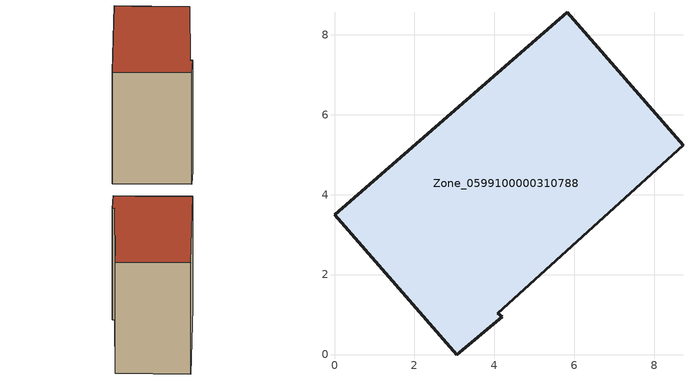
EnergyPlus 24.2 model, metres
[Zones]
Zone_0599100000310788
 floor ground (C_G): 0,3.49 5.82,8.56 8.72,5.23 4.08,1.03 4.2,0.95 3.06,0 z0
 wall outside (C_F): 3.06,0 4.2,0.95 4.08,1.03 8.72,5.23 5.82,8.56 0,3.49 3.06,0 z0:7.48
 roof outside (C_R): 5.82,8.56 0,3.49 3.06,0 4.2,0.95 4.08,1.03 8.72,5.23 z7.48
[BUILDING]
Pand.0599100000310788: North Axis=0; Terrain=City; Loads Convergence Tolerance Value=0.04; Temperature Convergence Tolerance Value=0.4; Solar Distribution=FullExterior; Maximum Number of Warmup Days=25; Minimum Number of Warmup Days=1
[Site:Location]
Rotterdam.The.Hague.AP_ZH_NLD Design_Conditions: Latitude=51.96; Longitude=4.45; Time Zone=1; Elevation=-4.5
[SITE:GROUNDTEMPERATURE:BUILDINGSURFACE]
18, 18, 18, 18, 18, 18, 18, 18, 18, 18, 18, 18
[MATERIAL] Thermal Absorptance=0.9; Solar Absorptance=0.7; Visible Absorptance=0.7
Name | Roughness | Thickness | Conductivity | Density | Specific Heat
G.TI.1946 | MediumSmooth | 0.15 | 1 | 540 | 1210
F.TI.1946 | Rough | 0.3 | 0.857143 | 1920 | 840
R.TI.1946 | MediumRough | 0.2 | 0.1 | 1500 | 1000
[CONSTRUCTION]
C_G: G.TI.1946
C_F: F.TI.1946
C_R: R.TI.1946
[ZONE]
Zone_0599100000310788: Type=1; Multiplier=1; Ceiling Height=Autocalculate; Volume=Autocalculate; Floor Area=autocalculate; Part of Total Floor Area=Yes
[ZONEINFILTRATION:DESIGNFLOWRATE]
Infil_Zone_0599100000310788: Zone or ZoneList or Space or SpaceList=Zone_0599100000310788; Schedule=AlwaysOn; Design Flow Rate Calculation Method=Flow/Area; Flow Rate per Floor Area=0.003; Constant Term Coefficient=1; Temperature Term Coefficient=0; Velocity Term Coefficient=0; Velocity Squared Term Coefficient=0
[HVACTEMPLATE:ZONE:IDEALLOADSAIRSYSTEM]
Zone_0599100000310788: Maximum Heating Supply Air Temperature=50; Minimum Cooling Supply Air Temperature=13; Maximum Heating Supply Air Humidity Ratio=0.0156; Minimum Cooling Supply Air Humidity Ratio=0.0077; Heating Limit=NoLimit; Cooling Limit=NoLimit; Dehumidification Control Type=ConstantSensibleHeatRatio; Cooling Sensible Heat Ratio=0.7; Dehumidification Setpoint=60; Humidification Control Type=None; Humidification Setpoint=30; Outdoor Air Method=None; Outdoor Air Flow Rate per Person=0.00944; Outdoor Air Flow Rate per Zone Floor Area=0; Outdoor Air Flow Rate per Zone=0; Demand Controlled Ventilation Type=None; Outdoor Air Economizer Type=NoEconomizer; Heat Recovery Type=None; Sensible Heat Recovery Effectiveness=0.7; Latent Heat Recovery Effectiveness=0.65
[ZONECONTROL:THERMOSTAT]
ThermostatControl_Zone_0599100000310788: Zone or ZoneList=Zone_0599100000310788; Control Type Schedule=DualSetpointControlType; Control 1=Thermostat_Zone_0599100000310788; Temperature Difference Between Cutout And Setpoint=0
[THERMOSTATSETPOINT:DUALSETPOINT]
Thermostat_Zone_0599100000310788: Heating Setpoint Temperature Schedule=HeatingSetpoint_Zone_0599100000310788; Cooling Setpoint Temperature Schedule=CoolingSetpoint_Zone_0599100000310788
[SCHEDULE:COMPACT]
HeatingSetpoint_Zone_0599100000310788: Through: 12/31, For: AllDays, Until: 24:00, 21
CoolingSetpoint_Zone_0599100000310788: Through: 12/31, For: AllDays, Until: 24:00, 24
DualSetpointControlType: Through: 12/31, For: AllDays, Until: 24:00, 4
AlwaysOn: Through: 12/31, For: AllDays, Until: 24:00, 1
